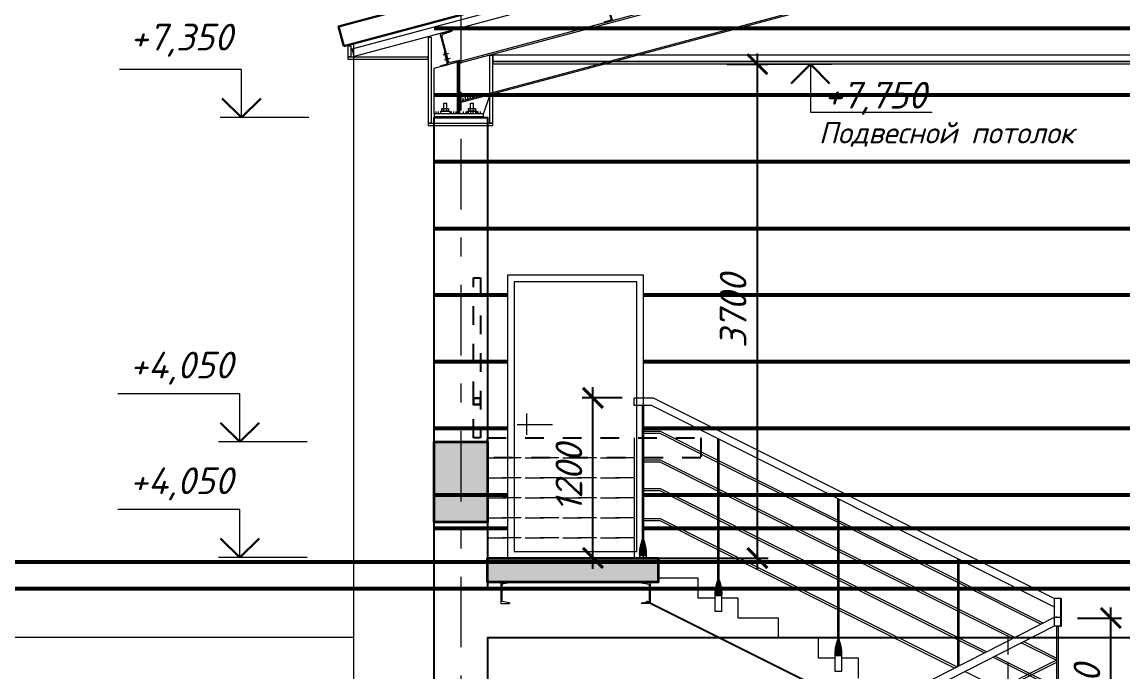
# Model space of a CAD drawing. Header units: millimetres. Extents: x -6419137 to 687965, y -598396 to 179722.
# Drawn here: x 307303 to 315552, y 86364 to 91234 of the extents above; entities that cross this region are included whole.
import ezdxf
from ezdxf.enums import TextEntityAlignment as Align

# ---------------------------------------------------------------- set-up
doc = ezdxf.new("R2010")
doc.units = ezdxf.units.MM
doc.header["$MEASUREMENT"] = 0
for name, pattern in [('CENTER', [2, 1.25, -0.25, 0.25, -0.25]), ('Штриховая', [5644.444466, 2822.222233, -2822.222233]), ('штриховаяX2', [38.1, 25.4, -12.7]), ('Штрихштриховая', [10936.110735, 5291.666508, -2116.666555, 1411.111116, -2116.666555])]:
    doc.linetypes.add(name, pattern=pattern)
for name, color, linetype, lineweight in [('k_ Металл', 5, 'Continuous', 40), ('Арматура', 72, 'Continuous', 50), ('Двери ArchiCAD', 7, 'Continuous', 0), ('лестницы_Ном._пера__96', 7, 'Continuous', 13), ('оси_Ном._пера__96', 7, 'Continuous', 5), ('отделка', 220, 'Continuous', 0), ('перекрытие_Ном._пера__94', 252, 'Continuous', 13), ('перекрытие_Ном._пера__98', 7, 'Continuous', 35), ('стены наруж_Ном._пера__1', 7, 'Continuous', 25), ('стены наруж_Ном._пера__96', 7, 'Continuous', 13), ('стены02_Ном._пера__99', 7, 'Continuous', 40), ('текст_Ном._пера__1', 7, 'Continuous', 25), ('чертеж_Ном._пера__91', 250, 'Continuous', 5), ('чертеж_Ном._пера__96', 7, 'Continuous', 13), ('чертеж_Ном._пера__98', 7, 'Continuous', 35)]:
    doc.layers.add(name, color=color, linetype=linetype, lineweight=lineweight)
doc.layers.add('Конструкции', color=7, linetype='Continuous', lineweight=5, true_color=0x0000e6)
for name, color, linetype in [('крыша', 7, 'Continuous'), ('оси', 7, 'Continuous'), ('размеры', 7, 'Continuous'), ('чертеж', 7, 'Continuous')]:
    doc.layers.add(name, color=color, linetype=linetype)
doc.styles.get("Standard").update_dxf_attribs({"font": 'isocpeui.ttf'})
doc.styles.add('СГЕНЕРИР_СТИЛЬ_1', font='gost_2_304-81_type.ttf')
doc.dimstyles.new('STEP', dxfattribs={"dimtxt": 200, "dimasz": 150, "dimexe": 80, "dimexo": 80, "dimgap": 80, "dimtad": 1, "dimdec": 0, "dimzin": 0, "dimdsep": 46, "dimtxsty": 'Standard', "dimblk": 'ARCHTICK', "dimcen": 150, "dimdle": 80, "dimadec": 0, "dimazin": 0, "dimtfac": 1, "dimtdec": 0, "dimtofl": 0, "dimtmove": 1, "dimatfit": 3, "dimfxl": 1, "dimtolj": 1, "dimtzin": 0, "dimarcsym": 0})

# ---------------------------------------------------------------- blocks, each defined once
blk = doc.blocks.new('Стандартный маркер сетки[17]_3', base_point=(114347.3, 2539.6))
at = {"layer": 'оси_Ном._пера__96', "linetype": 'Штрихштриховая', "ltscale": 0.1}
blk.add_line((114347.3, 8601.8), (114347.3, -2142), dxfattribs=at)
at = {"layer": 'оси_Ном._пера__96', "style": 'СГЕНЕРИР_СТИЛЬ_1'}
blk.add_attdef('AC_MarkerText_1', text='', height=350, rotation=360, dxfattribs=at).set_placement((114208.2, -3811.7), align=Align.BOTTOM_LEFT)
blk = doc.blocks.new('A$C7B2F4A03')
at = {"color": 1, "linetype": 'Штриховая', "lineweight": 5, "ltscale": 0.05}
for points in [[(-786.7, 773.8), (313.3, 773.8), (313.3, 623.8), (-786.7, 623.8)], [(-786.7, 623.8), (313.3, 623.8), (313.3, 473.8), (-786.7, 473.8)], [(-786.7, 473.8), (313.3, 473.8), (313.3, 323.8), (-786.7, 323.8)], [(-786.7, 323.8), (313.3, 323.8), (313.3, 173.8), (-786.7, 173.8)], [(-786.7, 173.8), (313.3, 173.8), (313.3, 23.8), (-786.7, 23.8)], [(-786.7, 23.8), (313.3, 23.8), (313.3, -126.2), (-786.7, -126.2)]]:
    blk.add_lwpolyline(points, close=True, dxfattribs=at)
blk = doc.blocks.new('_ArchTick')
at = {"color": 0, "linetype": 'ByBlock', "const_width": 0.15}
blk.add_lwpolyline([(-0.5, -0.5), (0.5, 0.5)], dxfattribs=at)
blk = doc.blocks.new('*D596')
at = {"color": 0, "lineweight": -2, "transparency": 16777216}
for p, q in [((-3119.5, 2362.5), (-3119.5, 3722.5)), ((-2901.5, 3642.5), (-3199.5, 3642.5)), ((-2901.5, 2442.5), (-3199.5, 2442.5))]:
    blk.add_line(p, q, dxfattribs=at)
at = {"layer": 'Defpoints', "color": 0, "transparency": 16777216}
for p in [(-3119.5, 3642.5), (-2821.5, 3642.5), (-2821.5, 2442.5)]:
    blk.add_point(p, dxfattribs=at)
at = {"color": 0, "lineweight": -2, "transparency": 16777216, "xscale": 150, "yscale": 150, "zscale": 150}
for p, rotation in [((-3119.5, 3642.5), 90), ((-3119.5, 2442.5), 270)]:
    blk.add_blockref('_ArchTick', p, dxfattribs=dict(at, rotation=rotation))
at = {"color": 0, "transparency": 16777216, "insert": (-3299.5, 3042.5), "char_height": 200, "attachment_point": 5, "rotation": 90}
blk.add_mtext('\\A1;1200', dxfattribs=at)
blk = doc.blocks.new('*D604')
at = {"color": 0, "lineweight": -2, "transparency": 16777216}
for p, q in [((761.7, 712.5), (761.7, 2072.5)), ((512, 1992.5), (841.7, 1992.5)), ((512, 792.5), (841.7, 792.5))]:
    blk.add_line(p, q, dxfattribs=at)
at = {"layer": 'Defpoints', "color": 0, "transparency": 16777216}
for p in [(432, 1992.5), (761.7, 1992.5), (432, 792.5)]:
    blk.add_point(p, dxfattribs=at)
at = {"color": 0, "lineweight": -2, "transparency": 16777216, "xscale": 150, "yscale": 150, "zscale": 150}
for p, rotation in [((761.7, 1992.5), 90), ((761.7, 792.5), 270)]:
    blk.add_blockref('_ArchTick', p, dxfattribs=dict(at, rotation=rotation))
at = {"color": 0, "transparency": 16777216, "insert": (581.7, 1392.5), "char_height": 200, "attachment_point": 5, "rotation": 90}
blk.add_mtext('\\A1;1200', dxfattribs=at)
blk = doc.blocks.new('Отметка высоты (ГОСТ)[26]_3', base_point=(115341, -142))
at = {"layer": 'чертеж_Ном._пера__91', "linetype": 'Continuous'}
for p, q in [((115341, -142), (115341, 308)), ((115341, 308), (116483, 308)), ((114709, -142), (115541, -142))]:
    blk.add_line(p, q, dxfattribs=at)
at = {"layer": 'чертеж_Ном._пера__98', "linetype": 'Continuous', "lineweight": 30}
for q in [(115161, 38), (115521, 38)]:
    blk.add_line((115341, -142), q, dxfattribs=at)
blk = doc.blocks.new('*U600')
at = {"lineweight": 5}
for p, q in [((0, 160), (0, 0)), ((0, 160), (65, 160)), ((65, 154.3), (7.5, 144.7)), ((7.5, 144.7), (7.5, 15.3)), ((65, 154.3), (65, 160)), ((0, 0), (65, 0)), ((65, 5.7), (7.5, 15.3)), ((65, 5.7), (65, 0))]:
    blk.add_line(p, q, dxfattribs=at)
blk = doc.blocks.new('*U601')
at = {"lineweight": 5}
for p, q in [((0, 160), (0, 0)), ((0, 160), (65, 160)), ((65, 154.3), (7.5, 144.7)), ((7.5, 144.7), (7.5, 15.3)), ((65, 154.3), (65, 160)), ((0, 0), (65, 0)), ((65, 5.7), (7.5, 15.3)), ((65, 5.7), (65, 0))]:
    blk.add_line(p, q, dxfattribs=at)
blk = doc.blocks.new('*U595')
for p, q in [((0, 0), (0, 240)), ((0, 240), (90, 240)), ((5.6, 22), (5.6, 218)), ((86.2, 231.8), (15.6, 228.5)), ((90, 240), (90, 235.8)), ((90, 0), (0, 0)), ((86.2, 8.2), (15.6, 11.5)), ((90, 4.2), (90, 0))]:
    blk.add_line(p, q)
for centre, radius, start, end in [((16.1, 218), 10.5, 92.70236, 180), ((86, 235.8), 4, 272.70236, 360), ((16.1, 22), 10.5, 180, 267.29764), ((86, 4.2), 4, 0, 87.29764)]:
    blk.add_arc(centre, radius, start, end)
blk = doc.blocks.new('*U593')
at = {"color": 0, "linetype": 'ByBlock', "lineweight": -2}
for p, q in [((-6, 16), (-6, 96.7)), ((0, 100), (-2.7, 100)), ((0, 0), (0, 100)), ((-63, 0), (-63, 2.7)), ((-63, 0), (0, 0)), ((-59.7, 6), (-16, 6))]:
    blk.add_line(p, q, dxfattribs=at)
for centre, radius, start, end in [((-2.7, 96.7), 3.3, 89.04503, 179.97781), ((-59.7, 2.7), 3.3, 90, 180), ((-16, 16), 10, 270, 0)]:
    blk.add_arc(centre, radius, start, end, dxfattribs=at)
blk = doc.blocks.new('*U591')
for points in [[(0, -0.5), (0, 0.5)], [(1, -0.5), (1, 0.5)], [(2, -0.5), (2, 0.5)], [(3, -0.5), (3, 0.5)], [(4, -0.5), (4, 0.5)], [(5, -0.5), (5, 0.5)], [(6, -0.5), (6, 0.5)], [(7, -0.5), (7, 0.5)]]:
    blk.add_lwpolyline(points)
blk = doc.blocks.new('*U594')
for points in [[(0, -0.5), (0, 0.5)], [(1, -0.5), (1, 0.5)], [(2, -0.5), (2, 0.5)], [(3, -0.5), (3, 0.5)], [(4, -0.5), (4, 0.5)], [(5, -0.5), (5, 0.5)], [(6, -0.5), (6, 0.5)], [(7, -0.5), (7, 0.5)]]:
    blk.add_lwpolyline(points)
blk = doc.blocks.new('*U590')
for points in [[(0, -0.5), (0, 0.5)], [(1, -0.5), (1, 0.5)], [(2, -0.5), (2, 0.5)]]:
    blk.add_lwpolyline(points)
blk = doc.blocks.new('*U592')
for points in [[(0, -0.5), (0, 0.5)], [(1, -0.5), (1, 0.5)]]:
    blk.add_lwpolyline(points)
blk = doc.blocks.new('A$C3B606F1B')
at = {"layer": 'Конструкции', "linetype": 'Continuous', "lineweight": 0, "ltscale": 5}
for p, q in [((2016.3, 1867.8), (-6374.7, -380.9)), ((2016.3, 1581.3), (-6374.7, -667.4)), ((2016.3, 1570.9), (-6374.7, -677.8))]:
    blk.add_line(p, q, dxfattribs=at)
at = {"layer": 'Конструкции', "lineweight": 0}
for p, q in [((-6392.7, -761), (-6392.7, -371.6)), ((-6383.7, -761), (-6383.7, -369.2)), ((-6374.7, -761), (-6374.7, -366.8)), ((-6494.8, -741), (-6494.8, -681)), ((-6494.8, -681), (-6472.6, -681)), ((-6472.6, -741), (-6472.6, -681)), ((-6294.8, -741), (-6294.8, -681)), ((-6294.8, -681), (-6272.6, -681)), ((-6272.6, -741), (-6272.6, -681))]:
    blk.add_line(p, q, dxfattribs=at)
at = {"layer": 'Конструкции', "linetype": 'Continuous', "lineweight": 0, "ltscale": 5}
blk.add_lwpolyline([(2016.3, 2130.6), (-7167.7, -330.6), (-7183.2, -272.6), (2016.3, 2192.7)], dxfattribs=at)
at = {"layer": 'Конструкции', "lineweight": 0}
for points in [[(-6568.8, -761), (-6568.8, -418.8), (2016.3, 1882)], [(-6461.2, -307), (-6504.4, -319.7)], [(-6449.1, -345.1), (-6492.2, -357.8)], [(-6198.6, -761), (-6148.7, -617.2)]]:
    blk.add_lwpolyline(points, dxfattribs=at)
for points in [[(-6449.7, -761), (-6517.7, -761), (-6517.7, -741), (-6449.7, -741)], [(-6459.7, -741), (-6509.7, -741), (-6509.7, -721), (-6459.7, -721)], [(-6249.7, -761), (-6317.7, -761), (-6317.7, -741), (-6249.7, -741)], [(-6259.7, -741), (-6309.7, -741), (-6309.7, -721), (-6259.7, -721)], [(-6568.8, -781), (-6198.6, -781), (-6198.6, -761), (-6568.8, -761)]]:
    blk.add_lwpolyline(points, close=True, dxfattribs=at)
at = {"layer": 'крыша', "color": 32, "lineweight": 30, "true_color": 0xb35900}
blk.add_lwpolyline([(-7246.3, -252), (1504.6, 2084.1), (1504.6, 2240.5), (-7285.1, -106.6), (-7246.3, -252)], dxfattribs=at)
at = {"layer": 'k_ Металл', "lineweight": 0, "rotation": 15}
blk.add_blockref('*U593', (-5232.9, -60.8), dxfattribs=at)
at = {"layer": 'Конструкции', "lineweight": 0, "rotation": 15}
for name in ['*U595', '*U593']:
    blk.add_blockref(name, (-6460.5, -389.4), dxfattribs=at)
at = {"layer": 'Конструкции', "lineweight": 0, "xscale": 18, "yscale": 18, "zscale": 18, "rotation": 15.22253172593851}
blk.add_blockref('*U591', (-6349.8, -648.9), dxfattribs=at)
at = {"layer": 'Конструкции', "lineweight": 0, "xscale": 18, "yscale": 18, "zscale": 18}
for name, p in [('*U592', (-6553, -752)), ('*U590', (-6438.2, -752)), ('*U594', (-6347.2, -752))]:
    blk.add_blockref(name, p, dxfattribs=at)
blk = doc.blocks.new('*D630')
at = {"layer": 'Defpoints', "color": 0, "transparency": 16777216}
for p in [(312503.4, 90918), (312812.5, 90918), (311868.7, 87218.1)]:
    blk.add_point(p, dxfattribs=at)
at = {"layer": 'крыша', "color": 0, "lineweight": -2, "transparency": 16777216}
for p, q in [((312812.5, 87138.1), (312812.5, 90998)), ((312583.4, 90918), (312892.5, 90918)), ((311948.7, 87218.1), (312892.5, 87218.1))]:
    blk.add_line(p, q, dxfattribs=at)
at = {"layer": 'крыша', "color": 0, "lineweight": -2, "transparency": 16777216, "xscale": 150, "yscale": 150, "zscale": 150}
for p, rotation in [((312812.5, 90918), 90), ((312812.5, 87218.1), 270)]:
    blk.add_blockref('_ArchTick', p, dxfattribs=dict(at, rotation=rotation))
at = {"layer": 'крыша', "color": 0, "transparency": 16777216, "insert": (312631.2, 89068.1), "char_height": 200, "attachment_point": 5, "rotation": 90}
blk.add_mtext('\\A1;3700', dxfattribs=at)
blk = doc.blocks.new('A$C47F26294')
for points in [[(-2718.5, 2119), (237.4, 642.5)], [(380.1, 1935.2), (390.1, 1935.2), (390.1, 2139.3)]]:
    blk.add_lwpolyline(points)
at = {"layer": 'лестницы_Ном._пера__96', "linetype": 'Continuous'}
for p, q in [((-2748.8, 2582.5), (-2748.8, 3584.8)), ((-2738.8, 2582.5), (-2738.8, 3584.8)), ((-2612.6, 3389.5), (-2738.8, 3389.5)), ((-2181, 3173.6), (-2612.6, 3389.5)), ((-2616.2, 3374.5), (-2738.8, 3374.5)), ((-2181, 3156.9), (-2616.2, 3374.5)), ((-2182.5, 2282.5), (-2182.5, 3335.5)), ((-2172.5, 2282.5), (-2172.5, 3330.5)), ((-2612.6, 3175.9), (-2738.8, 3175.9)), ((-2616.2, 3160.9), (-2738.8, 3160.9)), ((-2182.5, 2944), (-2616.2, 3160.9)), ((-2182.5, 2960.8), (-2612.6, 3175.9)), ((-1282.8, 2724.5), (-2171, 3168.6)), ((-1282.8, 2707.8), (-2171, 3151.9)), ((-2612.6, 2959.9), (-2738.8, 2959.9)), ((-2616.2, 2944.9), (-2738.8, 2944.9)), ((-2182.5, 2728.1), (-2616.2, 2944.9)), ((-2182.5, 2744.9), (-2612.6, 2959.9)), ((-1284.6, 2511.8), (-2172.5, 2955.8)), ((-1284.6, 2495), (-2172.5, 2939)), ((-1284.4, 1832.5), (-1284.4, 2886.4)), ((-1274.4, 1832.5), (-1274.4, 2881.4)), ((-2612.6, 2736.1), (-2738.8, 2736.1)), ((-2182.5, 2521), (-2612.6, 2736.1)), ((-1284.6, 2295.9), (-2172.5, 2739.9)), ((-1284.6, 2279.1), (-2172.5, 2723.1)), ((-2616.2, 2721.1), (-2738.8, 2721.1)), ((-2182.5, 2504.2), (-2616.2, 2721.1)), ((-384.6, 2275.4), (-1272.8, 2719.5)), ((-384.6, 2258.7), (-1272.8, 2702.8)), ((-2758, 2552.5), (-2756.6, 2557.5)), ((-2756.6, 2557.5), (-2755.1, 2562.5)), ((-2756.6, 2557.5), (-2740.5, 2557.5)), ((-2755.1, 2562.5), (-2753.6, 2567.5)), ((-2755.1, 2562.5), (-2742.2, 2562.5)), ((-2753.6, 2567.5), (-2752.1, 2572.5)), ((-2753.6, 2567.5), (-2743.9, 2567.5)), ((-2752.1, 2572.5), (-2750.5, 2577.5)), ((-2752.1, 2572.5), (-2745.5, 2572.5)), ((-2750.5, 2577.5), (-2747.2, 2577.5)), ((-2747.2, 2577.5), (-2748.8, 2582.5)), ((-2745.5, 2572.5), (-2747.2, 2577.5)), ((-2743.9, 2567.5), (-2745.5, 2572.5)), ((-2742.2, 2562.5), (-2743.9, 2567.5)), ((-2740.5, 2557.5), (-2742.2, 2562.5)), ((-2738.9, 2552.5), (-2740.5, 2557.5)), ((-2737.2, 2577.5), (-2738.8, 2582.5)), ((-2735.6, 2572.5), (-2737.2, 2577.5)), ((-2734.1, 2567.5), (-2735.6, 2572.5)), ((-2732.5, 2562.5), (-2734.1, 2567.5)), ((-2731.1, 2557.5), (-2732.5, 2562.5)), ((-2729.7, 2552.5), (-2731.1, 2557.5)), ((-2769.3, 2482.5), (-2769.1, 2487.5)), ((-2769.3, 2482.5), (-2721, 2482.5)), ((-2769.3, 2477.5), (-2769.3, 2482.5)), ((-2769.3, 2477.5), (-2720.3, 2477.5)), ((-2769.3, 2472.5), (-2769.3, 2477.5)), ((-2769.1, 2487.5), (-2768.9, 2492.5)), ((-2769.1, 2487.5), (-2721.8, 2487.5)), ((-2768.9, 2492.5), (-2768.5, 2497.5)), ((-2768.9, 2492.5), (-2722.7, 2492.5)), ((-2768.5, 2497.5), (-2768, 2502.5)), ((-2768.5, 2497.5), (-2723.6, 2497.5)), ((-2768, 2502.5), (-2767.4, 2507.5)), ((-2768, 2502.5), (-2724.7, 2502.5)), ((-2767.4, 2507.5), (-2766.7, 2512.5)), ((-2767.4, 2507.5), (-2725.8, 2507.5)), ((-2766.7, 2512.5), (-2765.9, 2517.5)), ((-2766.7, 2512.5), (-2727.1, 2512.5)), ((-2765.9, 2517.5), (-2765.1, 2522.5)), ((-2765.9, 2517.5), (-2728.3, 2517.5)), ((-2765.1, 2522.5), (-2764.1, 2527.5)), ((-2765.1, 2522.5), (-2729.7, 2522.5)), ((-2764.1, 2527.5), (-2763, 2532.5)), ((-2764.1, 2527.5), (-2731.1, 2527.5)), ((-2763, 2532.5), (-2761.9, 2537.5)), ((-2763, 2532.5), (-2732.6, 2532.5)), ((-2761.9, 2537.5), (-2760.7, 2542.5)), ((-2761.9, 2537.5), (-2734.1, 2537.5)), ((-2760.7, 2542.5), (-2759.4, 2547.5)), ((-2760.7, 2542.5), (-2735.7, 2542.5)), ((-2759.4, 2547.5), (-2758, 2552.5)), ((-2759.4, 2547.5), (-2737.3, 2547.5)), ((-2758, 2552.5), (-2738.9, 2552.5)), ((-2737.3, 2547.5), (-2738.9, 2552.5)), ((-2735.7, 2542.5), (-2737.3, 2547.5)), ((-2734.1, 2537.5), (-2735.7, 2542.5)), ((-2732.6, 2532.5), (-2734.1, 2537.5)), ((-2731.1, 2527.5), (-2732.6, 2532.5)), ((-2729.7, 2522.5), (-2731.1, 2527.5)), ((-2728.3, 2547.5), (-2729.7, 2552.5)), ((-2728.3, 2517.5), (-2729.7, 2522.5)), ((-2727, 2542.5), (-2728.3, 2547.5)), ((-2727.1, 2512.5), (-2728.3, 2517.5)), ((-2725.8, 2507.5), (-2727.1, 2512.5)), ((-2725.8, 2537.5), (-2727, 2542.5)), ((-2724.7, 2532.5), (-2725.8, 2537.5)), ((-2724.7, 2502.5), (-2725.8, 2507.5)), ((-2723.6, 2527.5), (-2724.7, 2532.5)), ((-2723.6, 2497.5), (-2724.7, 2502.5)), ((-2722.6, 2522.5), (-2723.6, 2527.5)), ((-2722.7, 2492.5), (-2723.6, 2497.5)), ((-2721.8, 2487.5), (-2722.7, 2492.5)), ((-2721.7, 2517.5), (-2722.6, 2522.5)), ((-2721, 2482.5), (-2721.8, 2487.5)), ((-2721, 2512.5), (-2721.7, 2517.5)), ((-2720.3, 2507.5), (-2721, 2512.5)), ((-2720.3, 2477.5), (-2721, 2482.5)), ((-2719.7, 2502.5), (-2720.3, 2507.5)), ((-2719.7, 2472.5), (-2720.3, 2477.5)), ((-2719.2, 2497.5), (-2719.7, 2502.5)), ((-2718.8, 2492.5), (-2719.2, 2497.5)), ((-2718.6, 2487.5), (-2718.8, 2492.5)), ((-2718.4, 2482.5), (-2718.6, 2487.5)), ((-2718.3, 2477.5), (-2718.4, 2482.5)), ((-2718.4, 2472.5), (-2718.3, 2477.5)), ((-1284.6, 2072), (-2172.5, 2516)), ((-1284.6, 2055.3), (-2172.5, 2499.2)), ((-384.6, 2061.8), (-1274.4, 2506.7)), ((-384.6, 2045), (-1274.4, 2490)), ((-2629.9, 2442.5), (-2821.5, 2442.5)), ((-2769.3, 2472.5), (-2719.7, 2472.5)), ((-2769.1, 2467.5), (-2769.3, 2472.5)), ((-2769.1, 2467.5), (-2719.2, 2467.5)), ((-2768.8, 2462.5), (-2769.1, 2467.5)), ((-2768.8, 2462.5), (-2718.8, 2462.5)), ((-2768.8, 2442.5), (-2768.8, 2462.5)), ((-2768.8, 2442.5), (-2768.8, 2462.5)), ((-2719.2, 2467.5), (-2719.7, 2472.5)), ((-2718.8, 2462.5), (-2719.2, 2467.5)), ((-2718.8, 2442.5), (-2718.8, 2462.5)), ((-2718.6, 2467.5), (-2718.4, 2472.5)), ((-2629.9, 2292.5), (-2629.9, 2442.5)), ((-384.6, 1631.4), (-384.6, 2436.5)), ((-374.6, 1636.4), (-374.6, 2431.5)), ((-2329.9, 2292.5), (-2629.9, 2292.5)), ((-2329.9, 2142.5), (-2329.9, 2292.5)), ((-2198.7, 2222.5), (-2197.8, 2227.5)), ((-2197.8, 2227.5), (-2196.7, 2232.5)), ((-2197.8, 2227.5), (-2164.8, 2227.5)), ((-2196.7, 2232.5), (-2195.6, 2237.5)), ((-2196.7, 2232.5), (-2166.3, 2232.5)), ((-2195.6, 2237.5), (-2194.3, 2242.5)), ((-2195.6, 2237.5), (-2167.8, 2237.5)), ((-2194.3, 2242.5), (-2193.1, 2247.5)), ((-2194.3, 2242.5), (-2169.3, 2242.5)), ((-2193.1, 2247.5), (-2191.7, 2252.5)), ((-2193.1, 2247.5), (-2170.9, 2247.5)), ((-2191.7, 2252.5), (-2190.3, 2257.5)), ((-2191.7, 2252.5), (-2172.6, 2252.5)), ((-2190.3, 2257.5), (-2188.8, 2262.5)), ((-2190.3, 2257.5), (-2174.2, 2257.5)), ((-2188.8, 2262.5), (-2187.3, 2267.5)), ((-2188.8, 2262.5), (-2175.9, 2262.5)), ((-2187.3, 2267.5), (-2185.7, 2272.5)), ((-2187.3, 2267.5), (-2177.5, 2267.5)), ((-2185.7, 2272.5), (-2184.1, 2277.5)), ((-2185.7, 2272.5), (-2179.2, 2272.5)), ((-2184.1, 2277.5), (-2180.9, 2277.5)), ((-2180.9, 2277.5), (-2182.5, 2282.5)), ((-2179.2, 2272.5), (-2180.9, 2277.5)), ((-2177.5, 2267.5), (-2179.2, 2272.5)), ((-2175.9, 2262.5), (-2177.5, 2267.5)), ((-2174.2, 2257.5), (-2175.9, 2262.5)), ((-2172.6, 2252.5), (-2174.2, 2257.5)), ((-2170.9, 2247.5), (-2172.6, 2252.5)), ((-2170.9, 2277.5), (-2172.5, 2282.5)), ((-2169.3, 2272.5), (-2170.9, 2277.5)), ((-2169.3, 2242.5), (-2170.9, 2247.5)), ((-2167.7, 2267.5), (-2169.3, 2272.5)), ((-2167.8, 2237.5), (-2169.3, 2242.5)), ((-2166.3, 2232.5), (-2167.8, 2237.5)), ((-2166.2, 2262.5), (-2167.7, 2267.5)), ((-2164.8, 2227.5), (-2166.3, 2232.5)), ((-2164.7, 2257.5), (-2166.2, 2262.5)), ((-2163.4, 2222.5), (-2164.8, 2227.5)), ((-2163.3, 2252.5), (-2164.7, 2257.5)), ((-2162, 2247.5), (-2163.3, 2252.5)), ((-2160.7, 2242.5), (-2162, 2247.5)), ((-2159.5, 2237.5), (-2160.7, 2242.5)), ((-2158.3, 2232.5), (-2159.5, 2237.5)), ((-2157.3, 2227.5), (-2158.3, 2232.5)), ((-2156.3, 2222.5), (-2157.3, 2227.5)), ((-384.6, 1845.9), (-1274.4, 2290.8)), ((-384.6, 1829.1), (-1274.4, 2274)), ((253.8, 1955.6), (-374.6, 2269.8)), ((237.1, 1947.2), (-374.6, 2253)), ((-2203, 2182.5), (-2202.8, 2187.5)), ((-2203, 2182.5), (-2154.7, 2182.5)), ((-2203, 2177.5), (-2203, 2182.5)), ((-2203, 2177.5), (-2154, 2177.5)), ((-2203, 2172.5), (-2203, 2177.5)), ((-2203, 2172.5), (-2153.4, 2172.5)), ((-2202.8, 2167.5), (-2203, 2172.5)), ((-2202.8, 2187.5), (-2202.5, 2192.5)), ((-2202.8, 2187.5), (-2155.5, 2187.5)), ((-2202.8, 2167.5), (-2152.9, 2167.5)), ((-2202.5, 2162.5), (-2202.8, 2167.5)), ((-2202.5, 2192.5), (-2202.2, 2197.5)), ((-2202.5, 2192.5), (-2156.3, 2192.5)), ((-2202.5, 2162.5), (-2152.5, 2162.5)), ((-2202.5, 2142.5), (-2202.5, 2162.5)), ((-2202.5, 2042.5), (-2202.5, 2162.5)), ((-2202.2, 2197.5), (-2201.7, 2202.5)), ((-2202.2, 2197.5), (-2157.3, 2197.5)), ((-2201.7, 2202.5), (-2201.1, 2207.5)), ((-2201.7, 2202.5), (-2158.4, 2202.5)), ((-2201.1, 2207.5), (-2200.4, 2212.5)), ((-2201.1, 2207.5), (-2159.5, 2207.5)), ((-2200.4, 2212.5), (-2199.6, 2217.5)), ((-2200.4, 2212.5), (-2160.7, 2212.5)), ((-2199.6, 2217.5), (-2198.7, 2222.5)), ((-2199.6, 2217.5), (-2162, 2217.5)), ((-2198.7, 2222.5), (-2163.4, 2222.5)), ((-2162, 2217.5), (-2163.4, 2222.5)), ((-2160.7, 2212.5), (-2162, 2217.5)), ((-2159.5, 2207.5), (-2160.7, 2212.5)), ((-2158.4, 2202.5), (-2159.5, 2207.5)), ((-2157.3, 2197.5), (-2158.4, 2202.5)), ((-2156.3, 2192.5), (-2157.3, 2197.5)), ((-2155.4, 2217.5), (-2156.3, 2222.5)), ((-2155.5, 2187.5), (-2156.3, 2192.5)), ((-2154.7, 2182.5), (-2155.5, 2187.5)), ((-2154.6, 2212.5), (-2155.4, 2217.5)), ((-2154, 2177.5), (-2154.7, 2182.5)), ((-2154, 2207.5), (-2154.6, 2212.5)), ((-2153.4, 2202.5), (-2154, 2207.5)), ((-2153.4, 2172.5), (-2154, 2177.5)), ((-2152.9, 2197.5), (-2153.4, 2202.5)), ((-2152.9, 2167.5), (-2153.4, 2172.5)), ((-2152.5, 2192.5), (-2152.9, 2197.5)), ((-2152.5, 2162.5), (-2152.9, 2167.5)), ((-2152.2, 2187.5), (-2152.5, 2192.5)), ((-2152.5, 2142.5), (-2152.5, 2162.5)), ((-2152.5, 2042.5), (-2152.5, 2162.5)), ((-2152.1, 2182.5), (-2152.2, 2187.5)), ((-2152.2, 2167.5), (-2152.1, 2172.5)), ((-2152, 2177.5), (-2152.1, 2182.5)), ((-2152.1, 2172.5), (-2152, 2177.5)), ((-2202.5, 2142.5), (-2329.9, 2142.5)), ((-2029.9, 2142.5), (-2152.5, 2142.5)), ((-2029.9, 1992.5), (-2029.9, 2142.5)), ((-393.8, 1626.7), (-1274.4, 2066.9)), ((390.1, 2139.3), (340.1, 2139.3)), ((340.1, 1935.2), (340.1, 2139.3)), ((-4045, -228), (340.1, 1999.5)), ((-2152.5, 2042.5), (-2202.5, 2042.5)), ((-1729.9, 1992.5), (-2029.9, 1992.5)), ((-1729.9, 1842.5), (-1729.9, 1992.5)), ((-410.5, 1618.2), (-1274.4, 2050.2)), ((42.2, 1848.1), (-374.6, 2056.5)), ((25.5, 1839.7), (-374.6, 2039.8)), ((355.6, 1999.5), (350.1, 1999.5)), ((-4019.2, -279.7), (340.1, 1934.7)), ((357.6, 927.3), (357.6, 1935.2)), ((370.1, 934.6), (370.1, 1935.2)), ((-1429.9, 1842.5), (-1729.9, 1842.5)), ((-1429.9, 1692.5), (-1429.9, 1842.5)), ((-1290.7, 1812.5), (-1289.1, 1817.5)), ((-1289.1, 1817.5), (-1287.6, 1822.5)), ((-1289.1, 1817.5), (-1279.4, 1817.5)), ((-1287.6, 1822.5), (-1286, 1827.5)), ((-1287.6, 1822.5), (-1281.1, 1822.5)), ((-1286, 1827.5), (-1282.7, 1827.5)), ((-1282.7, 1827.5), (-1284.4, 1832.5)), ((-1281.1, 1822.5), (-1282.7, 1827.5)), ((-1279.4, 1817.5), (-1281.1, 1822.5)), ((-1277.7, 1812.5), (-1279.4, 1817.5)), ((-1272.7, 1827.5), (-1274.4, 1832.5)), ((-1271.1, 1822.5), (-1272.7, 1827.5)), ((-1269.6, 1817.5), (-1271.1, 1822.5)), ((-1268.1, 1812.5), (-1269.6, 1817.5)), ((-171.5, 1739.6), (-374.6, 1841.1)), ((-188.2, 1731.1), (-374.6, 1824.4)), ((357.6, 1690.4), (106.5, 1816)), ((-1304.9, 1727.5), (-1304.8, 1732.5)), ((-1304.8, 1732.5), (-1304.6, 1737.5)), ((-1304.8, 1732.5), (-1256.5, 1732.5)), ((-1304.6, 1737.5), (-1304.4, 1742.5)), ((-1304.6, 1737.5), (-1257.3, 1737.5)), ((-1304.4, 1742.5), (-1304, 1747.5)), ((-1304.4, 1742.5), (-1258.2, 1742.5)), ((-1304, 1747.5), (-1303.5, 1752.5)), ((-1304, 1747.5), (-1259.2, 1747.5)), ((-1303.5, 1752.5), (-1302.9, 1757.5)), ((-1303.5, 1752.5), (-1260.2, 1752.5)), ((-1302.9, 1757.5), (-1302.2, 1762.5)), ((-1302.9, 1757.5), (-1261.4, 1757.5)), ((-1302.2, 1762.5), (-1301.5, 1767.5)), ((-1302.2, 1762.5), (-1262.6, 1762.5)), ((-1301.5, 1767.5), (-1300.6, 1772.5)), ((-1301.5, 1767.5), (-1263.9, 1767.5)), ((-1300.6, 1772.5), (-1299.6, 1777.5)), ((-1300.6, 1772.5), (-1265.2, 1772.5)), ((-1299.6, 1777.5), (-1298.5, 1782.5)), ((-1299.6, 1777.5), (-1266.6, 1777.5)), ((-1298.5, 1782.5), (-1297.4, 1787.5)), ((-1298.5, 1782.5), (-1268.1, 1782.5)), ((-1297.4, 1787.5), (-1296.2, 1792.5)), ((-1297.4, 1787.5), (-1269.6, 1787.5)), ((-1296.2, 1792.5), (-1294.9, 1797.5)), ((-1296.2, 1792.5), (-1271.2, 1792.5)), ((-1294.9, 1797.5), (-1293.5, 1802.5)), ((-1294.9, 1797.5), (-1272.8, 1797.5)), ((-1293.5, 1802.5), (-1292.1, 1807.5)), ((-1293.5, 1802.5), (-1274.4, 1802.5)), ((-1292.1, 1807.5), (-1290.7, 1812.5)), ((-1292.1, 1807.5), (-1276.1, 1807.5)), ((-1290.7, 1812.5), (-1277.7, 1812.5)), ((-1276.1, 1807.5), (-1277.7, 1812.5)), ((-1274.4, 1802.5), (-1276.1, 1807.5)), ((-1272.8, 1797.5), (-1274.4, 1802.5)), ((-1271.2, 1792.5), (-1272.8, 1797.5)), ((-1269.6, 1787.5), (-1271.2, 1792.5)), ((-1268.1, 1782.5), (-1269.6, 1787.5)), ((-1266.6, 1807.5), (-1268.1, 1812.5)), ((-1266.6, 1777.5), (-1268.1, 1782.5)), ((-1265.2, 1802.5), (-1266.6, 1807.5)), ((-1265.2, 1772.5), (-1266.6, 1777.5)), ((-1263.8, 1797.5), (-1265.2, 1802.5)), ((-1263.9, 1767.5), (-1265.2, 1772.5)), ((-1262.6, 1762.5), (-1263.9, 1767.5)), ((-1262.5, 1792.5), (-1263.8, 1797.5)), ((-1261.4, 1757.5), (-1262.6, 1762.5)), ((-1261.3, 1787.5), (-1262.5, 1792.5)), ((-1260.2, 1752.5), (-1261.4, 1757.5)), ((-1260.2, 1782.5), (-1261.3, 1787.5)), ((-1259.1, 1777.5), (-1260.2, 1782.5)), ((-1259.2, 1747.5), (-1260.2, 1752.5)), ((-1258.2, 1742.5), (-1259.2, 1747.5)), ((-1258.1, 1772.5), (-1259.1, 1777.5)), ((-1257.3, 1737.5), (-1258.2, 1742.5)), ((-1257.3, 1767.5), (-1258.1, 1772.5)), ((-1256.5, 1762.5), (-1257.3, 1767.5)), ((-1256.5, 1732.5), (-1257.3, 1737.5)), ((-1255.8, 1757.5), (-1256.5, 1762.5)), ((-1255.8, 1727.5), (-1256.5, 1732.5)), ((-1255.2, 1752.5), (-1255.8, 1757.5)), ((-1254.7, 1747.5), (-1255.2, 1752.5)), ((-1254.4, 1742.5), (-1254.7, 1747.5)), ((-1254.1, 1737.5), (-1254.4, 1742.5)), ((-1253.9, 1732.5), (-1254.1, 1737.5)), ((-1253.9, 1727.5), (-1253.9, 1732.5)), ((357.6, 1673.7), (89.8, 1807.6)), ((-1304.4, 1692.5), (-1429.9, 1692.5)), ((-1304.9, 1727.5), (-1255.8, 1727.5)), ((-1304.8, 1722.5), (-1304.9, 1727.5)), ((-1304.8, 1722.5), (-1255.2, 1722.5)), ((-1304.6, 1717.5), (-1304.8, 1722.5)), ((-1304.6, 1717.5), (-1254.7, 1717.5)), ((-1304.4, 1712.5), (-1304.6, 1717.5)), ((-1304.4, 1712.5), (-1254.4, 1712.5)), ((-1304.4, 1692.5), (-1304.4, 1712.5)), ((-1304.4, 1592.5), (-1304.4, 1712.5)), ((-1255.2, 1722.5), (-1255.8, 1727.5)), ((-1254.7, 1717.5), (-1255.2, 1722.5)), ((-1254.4, 1712.5), (-1254.7, 1717.5)), ((-1254.4, 1692.5), (-1254.4, 1712.5)), ((-1254.4, 1592.5), (-1254.4, 1712.5)), ((-1129.9, 1692.5), (-1254.4, 1692.5)), ((-1254.1, 1717.5), (-1253.9, 1722.5)), ((-1253.9, 1722.5), (-1253.9, 1727.5)), ((-1129.9, 1542.5), (-1129.9, 1692.5)), ((-375.7, 1313.3), (357.6, 1679.9)), ((-375.7, 1296.5), (357.6, 1663.1)), ((357.6, 1458.3), (-123.9, 1699)), ((357.6, 1475), (-107.3, 1707.5)), ((-1254.4, 1592.5), (-1304.4, 1592.5)), ((357.6, 1248.4), (-332.1, 1593.2))]:
    blk.add_line(p, q, dxfattribs=at)
for points in [[(340.1, 2074.2), (-2681.1, 3584.8), (-2810.5, 3584.8), (-2810.5, 3642.5), (-2667.4, 3642.5), (340.1, 2138.8)], [(340.1, 1999.5), (390.1, 1999.5)], [(340.1, 1935.2), (340.1, 1935.2), (380.1, 1935.2)]]:
    blk.add_lwpolyline(points, dxfattribs=at)
for base, p1, p2, picture, middle in [((-3119.5, 3642.5), (-2821.5, 2442.5), (-2821.5, 3642.5), '*D596', (-3299.5, 3042.5)), ((761.7, 1992.5), (432, 792.5), (432, 1992.5), '*D604', (581.7, 1392.5))]:
    dim = blk.add_linear_dim(base=base, p1=p1, p2=p2, angle=90, dimstyle='STEP')
    dim.commit()
    dim.dimension.update_dxf_attribs({"geometry": picture, "text_midpoint": middle})

msp = doc.modelspace()

# ---------------------------------------------------------------- hatches: boundary and pattern name
at = {"layer": 'перекрытие_Ном._пера__94', "linetype": 'Continuous'}
for color, points in [(253, [(310390, 87487.6), (310790, 87487.6), (310790, 88087.4), (310390, 88087.4)]), (256, [(310790, 87037.9), (312070, 87037.9), (312070, 87217.4), (310790, 87217.4)])]:
    msp.add_hatch(color=color, dxfattribs=at).paths.add_polyline_path(points)

# ---------------------------------------------------------------- linework, layer by layer
at = {"layer": 'Арматура', "lineweight": 53}
for points in [[(310390, 91188.1), (316190, 91188.1)], [(310390, 90688), (316190, 90688)], [(310390, 90188.1), (316190, 90188.1)], [(310390, 89688.1), (316190, 89688.1)], [(310940, 89188.1), (310390, 89188.1)], [(316190, 89188.1), (311960, 89188.1)], [(310940, 88688.1), (310390, 88688.1)], [(316190, 88688.1), (311960, 88688.1)], [(310940, 88188.1), (310390, 88188.1)], [(316190, 88188.1), (311960, 88188.1)], [(310940, 87688.1), (310390, 87688.1)], [(316190, 87688.1), (311960, 87688.1)], [(310940, 87438.1), (310390, 87438.1)], [(316190, 87438.1), (311960, 87438.1)]]:
    msp.add_lwpolyline(points, dxfattribs=at)
at = {"layer": 'Арматура', "color": 20, "lineweight": 53}
for points in [[(317006.4, 87188.1), (303790.3, 87188.1)], [(317006.4, 86988.1), (303790.3, 86988.1)]]:
    msp.add_lwpolyline(points, dxfattribs=at)
at = {"layer": 'Двери ArchiCAD'}
for points in [[(311960, 89337.7), (310940, 89337.7), (310940, 87217.6), (311960, 87217.6)], [(311910, 89287.7), (310990, 89287.7), (310990, 87267.6), (311910, 87267.6)]]:
    msp.add_lwpolyline(points, close=True, dxfattribs=at)
for points in [[(311083.2, 88299.8), (311083.2, 88140.6)], [(311013.7, 88218.1), (311278.2, 88218.1)]]:
    msp.add_lwpolyline(points, dxfattribs=at)
at = {"layer": 'отделка', "color": 253, "true_color": 0xa3a3a3}
for points in [[(310367.7, 90476.7), (310347.9, 90476.7), (310347.9, 91121.1), (310367.7, 91121.1)], [(309765.4, 90973.1), (309745.7, 90973.1), (309745.7, 91055.5), (309765.4, 91055.5)], [(310343.3, 90973.1), (310343.3, 90953.4), (309745.7, 90953.4), (309745.7, 90973.1)], [(310828.2, 90476.7), (310808.5, 90476.7), (310808.5, 90986.9), (310828.2, 90986.9)], [(316157.2, 90937.8), (316157.2, 90918), (310834.2, 90918), (310834.2, 90937.8)], [(310828.2, 90476.7), (310828.2, 90457), (310347.9, 90457), (310347.9, 90476.7)]]:
    msp.add_lwpolyline(points, close=True, dxfattribs=at)
at = {"layer": 'отделка', "color": 0}
msp.add_lwpolyline([(310834.1, 90987.8), (316157.2, 90987.8), (316157.2, 90937.8), (310834.1, 90937.8)], close=True, dxfattribs=at)
at = {"layer": 'перекрытие_Ном._пера__98', "linetype": 'Continuous'}
for points in [[(310390, 88087.6), (310790, 88087.6), (310790, 87487.6), (310390, 87487.6)], [(310790, 87217.6), (312070, 87217.6), (312070, 87037.6), (310790, 87037.6)]]:
    msp.add_lwpolyline(points, close=True, dxfattribs=at)
at = {"layer": 'размеры', "color": 5}
for points in [[(310390, 83767.6), (310390, 90519.2), (310790, 90519.2), (310790, 86997.6), (316390, 86997.6)], [(316390, 86621.1), (310790, 86621.1), (310790, 83768.2)]]:
    msp.add_lwpolyline(points, dxfattribs=at)
at = {"layer": 'стены наруж_Ном._пера__1', "color": 1, "linetype": 'Штриховая', "ltscale": 0.05}
for points in [[(310737.9, 88118.1), (310685.7, 88118.1), (310685.7, 89317.8), (310737.9, 89317.8)], [(310790, 88118.1), (312389.7, 88118.1), (312389.7, 87968.1), (310790, 87968.1)]]:
    msp.add_lwpolyline(points, close=True, dxfattribs=at)
at = {"layer": 'стены наруж_Ном._пера__96'}
msp.add_lwpolyline([(318240, 94082), (318240, 94639), (318375.7, 94602.7), (318414.5, 94747.6), (316420, 95256.5), (303691.2, 91834.4), (303730, 91689.5), (303790, 91705.6), (303790, 91280.8), (303691.3, 91254.4), (303730, 91109.5), (303790, 91125.6), (303790.6, 83767.8), (303770.6, 83767.8), (303770.5, 83167.8), (304810, 83167.8), (304810, 83767.6), (304790, 83767.6), (304790, 86625), (309790, 86625), (309790, 86625)], dxfattribs=at)
at = {"layer": 'стены02_Ном._пера__99', "color": 251, "linetype": 'штриховаяX2', "lineweight": 9, "ltscale": 5, "true_color": 0x6b6b6b}
msp.add_lwpolyline([(314690, 86621.1), (314690, 83167.6)], dxfattribs=at)
at = {"layer": 'чертеж'}
for points in [[(310685.7, 88418.1), (310738.1, 88418.1), (310738.1, 88365.8), (310685.7, 88365.8)], [(310686.5, 88417.3), (310737.3, 88417.3), (310737.3, 88366.6), (310686.5, 88366.6)], [(310687.3, 88416.5), (310736.4, 88416.5), (310736.4, 88367.4), (310687.3, 88367.4)]]:
    msp.add_lwpolyline(points, close=True, dxfattribs=at)
at = {"layer": 'чертеж_Ном._пера__96'}
msp.add_lwpolyline([(309790, 83767.6), (309790, 91070.3)], dxfattribs=at)

# ---------------------------------------------------------------- block references
at = {"color": 1}
msp.add_blockref('A$C7B2F4A03', (311576.7, 87344.3), dxfattribs=at)
at = {"layer": 'Конструкции'}
msp.add_blockref('*U601', (310889.9, 86877.6), dxfattribs=at)
at = {"layer": 'Конструкции', "xscale": -1}
msp.add_blockref('*U600', (312010, 86877.6), dxfattribs=at)
at = {"layer": 'крыша'}
msp.add_blockref('A$C3B606F1B', (316959.1, 91306), dxfattribs=at)
at = {"layer": 'оси', "color": 251, "linetype": 'Continuous', "lineweight": 13}
msp.add_blockref('Стандартный маркер сетки[17]_3', (310590, 85390.6), dxfattribs=at)
at = {"layer": 'размеры'}
msp.add_blockref('A$C47F26294', (314699.9, 84775.6), dxfattribs=at)
at = {"layer": 'чертеж', "linetype": 'Continuous', "xscale": -0.8, "yscale": 0.8, "zscale": 0.8, "rotation": 180}
msp.add_blockref('Отметка высоты (ГОСТ)[26]_3', (313209.7, 90918), dxfattribs=at)
at = {"layer": 'чертеж', "linetype": 'Continuous', "xscale": -0.8, "yscale": 0.8, "zscale": 0.8}
for p in [(308946.9, 90517.6), (308934.7, 88087.6), (308934.7, 87221.1)]:
    msp.add_blockref('Отметка высоты (ГОСТ)[26]_3', p, dxfattribs=at)

# ---------------------------------------------------------------- texts
at = {"layer": 'текст_Ном._пера__1', "linetype": 'CENTER', "ltscale": 1000, "insert": (313273, 90298.9), "char_height": 160, "attachment_point": 7}
msp.add_mtext('Подвесной потолок', dxfattribs=at)
at = {"layer": 'чертеж_Ном._пера__96', "char_height": 200, "attachment_point": 9}
for s, insert in [('+7,350', (308879.8, 90974.3)), ('+7,750', (314078.7, 90539.1)), ('+4,050', (308884.2, 88517)), ('+4,050', (308884.2, 87650.5))]:
    msp.add_mtext(s, dxfattribs=dict(at, insert=insert))

# ---------------------------------------------------------------- dimensions: what is measured, and where the dimension line sits
at = {"layer": 'крыша'}
dim = msp.add_linear_dim(base=(312812.5, 90918), p1=(311868.7, 87218.1), p2=(312503.4, 90918), angle=90, dimstyle='STEP', dxfattribs=at)
dim.commit()
dim.dimension.update_dxf_attribs({"geometry": '*D630', "text_midpoint": (312631.2, 89068.1)})

doc.saveas('drawing.dxf')
